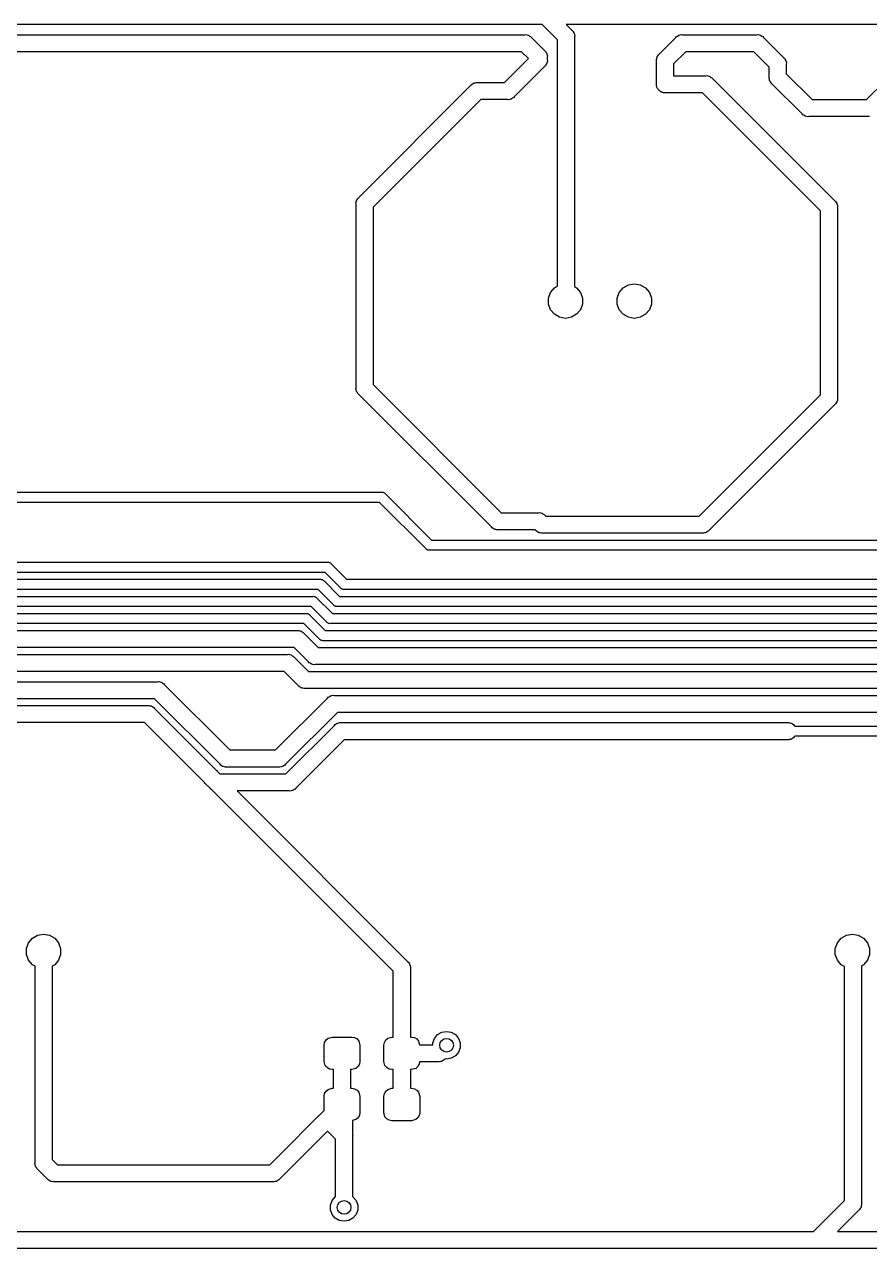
# Model space of a CAD drawing. Extents: x 41 to 175, y -135 to -43.
# Drawn here: x 74.74 to 99.49, y -134.9 to -99.05 of the extents above; entities that cross this region are included whole.
import ezdxf

# ---------------------------------------------------------------- set-up
doc = ezdxf.new("R2010")
doc.units = 0
doc.header["$MEASUREMENT"] = 0
doc.layers.add('BLACK', color=7, linetype='CONTINUOUS')

msp = doc.modelspace()

# ---------------------------------------------------------------- linework, layer by layer
at = {"layer": 'BLACK', "linetype": 'CONTINUOUS'}
for p, q in [((89.8964, -99.05), (60.4036, -99.05)), ((90.35, -99.5036), (89.8964, -99.05)), ((108.896, -99.05), (90.6036, -99.05)), ((90.6036, -99.05), (90.7691, -99.2155)), ((90.7691, -99.2155), (90.7945, -99.2368)), ((90.7945, -99.2368), (90.811, -99.2655)), ((90.811, -99.2655), (90.8301, -99.2927)), ((90.8301, -99.2927), (90.833, -99.3035)), ((90.833, -99.3035), (90.8385, -99.3132)), ((71.0109, -99.35), (89.3891, -99.35)), ((89.3891, -99.35), (89.4221, -99.3471)), ((89.4221, -99.3471), (89.4542, -99.3557)), ((89.4542, -99.3557), (89.4868, -99.3615)), ((89.4868, -99.3615), (89.4965, -99.367)), ((89.4965, -99.367), (89.5073, -99.3699)), ((89.5073, -99.3699), (89.5344, -99.3889)), ((89.5344, -99.3889), (89.5632, -99.4055)), ((89.5632, -99.4055), (89.5845, -99.4309)), ((89.5845, -99.4309), (89.9691, -99.8155)), ((90.35, -100.929), (90.35, -99.5036)), ((90.8385, -99.3132), (90.8443, -99.3458)), ((90.8443, -99.3458), (90.8529, -99.3779)), ((90.8529, -99.3779), (90.85, -99.4109)), ((90.85, -99.4109), (90.85, -106.726)), ((93.3309, -99.9155), (93.8155, -99.4309)), ((93.8155, -99.4309), (93.8368, -99.4055)), ((93.8368, -99.4055), (93.8655, -99.389)), ((93.8655, -99.389), (93.8927, -99.3699)), ((93.8927, -99.3699), (93.9035, -99.367)), ((93.9035, -99.367), (93.9132, -99.3615)), ((93.9132, -99.3615), (93.9458, -99.3557)), ((93.9458, -99.3557), (93.9779, -99.3471)), ((93.9779, -99.3471), (94.0109, -99.35)), ((94.0109, -99.35), (96.1891, -99.35)), ((96.1891, -99.35), (96.2221, -99.3471)), ((96.2221, -99.3471), (96.2542, -99.3557)), ((96.2542, -99.3557), (96.2868, -99.3615)), ((96.2868, -99.3615), (96.2965, -99.367)), ((96.2965, -99.367), (96.3073, -99.3699)), ((96.3073, -99.3699), (96.3344, -99.3889)), ((96.3344, -99.3889), (96.3632, -99.4055)), ((96.3632, -99.4055), (96.3845, -99.4309)), ((96.3845, -99.4309), (96.9691, -100.016)), ((89.2964, -99.85), (71.1036, -99.85)), ((89.4964, -100.05), (89.2964, -99.85)), ((89.9691, -99.8155), (89.9945, -99.8368)), ((89.9945, -99.8368), (90.011, -99.8655)), ((90.011, -99.8655), (90.0301, -99.8927)), ((90.0301, -99.8927), (90.033, -99.9035)), ((90.033, -99.9035), (90.0385, -99.9132)), ((90.0385, -99.9132), (90.0443, -99.9458)), ((90.0443, -99.9458), (90.0529, -99.9779)), ((90.0529, -99.9779), (90.05, -100.011)), ((90.05, -100.011), (90.05, -100.089)), ((93.2557, -100.046), (93.2615, -100.013)), ((93.2615, -100.013), (93.267, -100.004)), ((93.267, -100.004), (93.2699, -99.9927)), ((93.2699, -99.9927), (93.289, -99.9655)), ((93.289, -99.9655), (93.3055, -99.9368)), ((93.3055, -99.9368), (93.3309, -99.9155)), ((94.1036, -99.85), (93.75, -100.204)), ((96.0964, -99.85), (94.1036, -99.85)), ((96.55, -100.304), (96.0964, -99.85)), ((96.9691, -100.016), (96.9945, -100.037)), ((88.7964, -100.75), (89.4964, -100.05)), ((89.9691, -100.284), (89.0845, -101.169)), ((89.9945, -100.263), (89.9691, -100.284)), ((90.011, -100.234), (89.9945, -100.263)), ((90.0301, -100.207), (90.011, -100.234)), ((90.033, -100.196), (90.0301, -100.207)), ((90.0385, -100.187), (90.033, -100.196)), ((90.0443, -100.154), (90.0385, -100.187)), ((90.0529, -100.122), (90.0443, -100.154)), ((90.05, -100.089), (90.0529, -100.122)), ((93.2471, -100.078), (93.2557, -100.046)), ((93.25, -100.111), (93.2471, -100.078)), ((93.25, -100.822), (93.25, -100.111)), ((93.75, -100.204), (93.75, -100.55)), ((96.55, -100.589), (96.55, -100.304)), ((96.9945, -100.037), (97.011, -100.066)), ((97.011, -100.066), (97.0301, -100.093)), ((97.0301, -100.093), (97.033, -100.104)), ((97.033, -100.104), (97.0385, -100.113)), ((97.0385, -100.113), (97.0443, -100.146)), ((97.0443, -100.146), (97.0529, -100.178)), ((97.0529, -100.178), (97.05, -100.211)), ((97.05, -100.211), (97.05, -100.496)), ((93.75, -100.55), (94.6891, -100.55)), ((94.6891, -100.55), (94.7221, -100.547)), ((94.7221, -100.547), (94.7542, -100.556)), ((94.7542, -100.556), (94.7868, -100.561)), ((94.7868, -100.561), (94.7965, -100.567)), ((94.7965, -100.567), (94.8073, -100.57)), ((94.8073, -100.57), (94.8344, -100.589)), ((94.8344, -100.589), (94.8632, -100.606)), ((94.8632, -100.606), (94.8845, -100.631)), ((94.8845, -100.631), (98.4691, -104.216)), ((96.5471, -100.622), (96.55, -100.589)), ((96.5557, -100.654), (96.5471, -100.622)), ((96.5615, -100.687), (96.5557, -100.654)), ((96.567, -100.696), (96.5615, -100.687)), ((96.5699, -100.707), (96.567, -100.696)), ((96.589, -100.734), (96.5699, -100.707)), ((96.6055, -100.763), (96.589, -100.734)), ((97.05, -100.496), (97.8036, -101.25)), ((99.3964, -101.25), (99.95, -100.696)), ((84.5309, -104.116), (87.8155, -100.831)), ((87.8155, -100.831), (87.8368, -100.806)), ((87.8368, -100.806), (87.8655, -100.789)), ((87.8655, -100.789), (87.8927, -100.77)), ((87.8927, -100.77), (87.9035, -100.767)), ((87.9035, -100.767), (87.9132, -100.761)), ((87.9132, -100.761), (87.9458, -100.756)), ((87.9458, -100.756), (87.9779, -100.747)), ((87.9779, -100.747), (88.0109, -100.75)), ((88.0109, -100.75), (88.7964, -100.75)), ((90.35, -106.708), (90.35, -100.929)), ((90.35, -100.929), (90.35, -100.929)), ((93.25, -100.844), (93.25, -100.822)), ((93.25, -100.822), (93.25, -100.822)), ((93.2576, -100.865), (93.25, -100.844)), ((93.2615, -100.887), (93.2576, -100.865)), ((93.2726, -100.906), (93.2615, -100.887)), ((93.2802, -100.927), (93.2726, -100.906)), ((93.2944, -100.944), (93.2802, -100.927)), ((93.3055, -100.963), (93.2944, -100.944)), ((93.3225, -100.977), (93.3055, -100.963)), ((93.3368, -100.994), (93.3225, -100.977)), ((93.3561, -101.006), (93.3368, -100.994)), ((93.3731, -101.02), (93.3561, -101.006)), ((93.3939, -101.027), (93.3731, -101.02)), ((93.4132, -101.039), (93.3939, -101.027)), ((93.435, -101.042), (93.4132, -101.039)), ((93.4559, -101.05), (93.435, -101.042)), ((93.4781, -101.05), (93.4559, -101.05)), ((94.5964, -101.05), (93.4781, -101.05)), ((93.4781, -101.05), (93.4781, -101.05)), ((98.05, -104.504), (94.5964, -101.05)), ((96.6309, -100.784), (96.6055, -100.763)), ((97.5155, -101.669), (96.6309, -100.784)), ((88.1036, -101.25), (84.95, -104.404)), ((88.8891, -101.25), (88.1036, -101.25)), ((88.9221, -101.253), (88.8891, -101.25)), ((88.9542, -101.244), (88.9221, -101.253)), ((88.9868, -101.239), (88.9542, -101.244)), ((88.9965, -101.233), (88.9868, -101.239)), ((89.0073, -101.23), (88.9965, -101.233)), ((89.0344, -101.211), (89.0073, -101.23)), ((89.0632, -101.194), (89.0344, -101.211)), ((89.0845, -101.169), (89.0632, -101.194)), ((97.8036, -101.25), (99.3964, -101.25)), ((97.5368, -101.694), (97.5155, -101.669)), ((97.5655, -101.711), (97.5368, -101.694)), ((97.5927, -101.73), (97.5655, -101.711)), ((97.6035, -101.733), (97.5927, -101.73)), ((97.6132, -101.739), (97.6035, -101.733)), ((97.6458, -101.744), (97.6132, -101.739)), ((97.6779, -101.753), (97.6458, -101.744)), ((97.7109, -101.75), (97.6779, -101.753)), ((99.4891, -101.75), (97.7109, -101.75)), ((84.4471, -104.278), (84.4557, -104.246)), ((84.45, -104.311), (84.4471, -104.278)), ((84.45, -109.689), (84.45, -104.311)), ((84.4557, -104.246), (84.4615, -104.213)), ((84.4615, -104.213), (84.467, -104.204)), ((84.467, -104.204), (84.4699, -104.193)), ((84.4699, -104.193), (84.489, -104.166)), ((84.489, -104.166), (84.5055, -104.137)), ((84.5055, -104.137), (84.5309, -104.116)), ((98.4691, -104.216), (98.4945, -104.237)), ((98.4945, -104.237), (98.511, -104.266)), ((98.511, -104.266), (98.5301, -104.293)), ((98.5301, -104.293), (98.533, -104.304)), ((98.533, -104.304), (98.5385, -104.313)), ((98.5385, -104.313), (98.5443, -104.346)), ((84.95, -104.404), (84.95, -109.596)), ((98.05, -109.896), (98.05, -104.504)), ((98.5443, -104.346), (98.5529, -104.378)), ((98.5529, -104.378), (98.55, -104.411)), ((98.55, -104.411), (98.55, -109.989)), ((90.1443, -106.896), (90.2576, -106.761)), ((90.2576, -106.761), (90.35, -106.708)), ((90.85, -106.726), (90.9104, -106.761)), ((90.9104, -106.761), (91.0237, -106.896)), ((92.1603, -106.896), (92.2736, -106.761)), ((92.2736, -106.761), (92.4264, -106.673)), ((92.4264, -106.673), (92.6, -106.642)), ((92.6, -106.642), (92.7736, -106.673)), ((92.7736, -106.673), (92.9264, -106.761)), ((92.9264, -106.761), (93.0397, -106.896)), ((90.084, -107.062), (90.1443, -106.896)), ((90.084, -107.238), (90.084, -107.062)), ((91.0237, -106.896), (91.084, -107.062)), ((91.084, -107.062), (91.084, -107.238)), ((92.1, -107.062), (92.1603, -106.896)), ((92.1, -107.238), (92.1, -107.062)), ((93.0397, -106.896), (93.1, -107.062)), ((93.1, -107.062), (93.1, -107.238)), ((90.1443, -107.404), (90.084, -107.238)), ((90.2576, -107.539), (90.1443, -107.404)), ((90.4104, -107.627), (90.2576, -107.539)), ((90.9104, -107.539), (90.7576, -107.627)), ((91.0237, -107.404), (90.9104, -107.539)), ((91.084, -107.238), (91.0237, -107.404)), ((92.1603, -107.404), (92.1, -107.238)), ((92.2736, -107.539), (92.1603, -107.404)), ((92.4264, -107.627), (92.2736, -107.539)), ((92.9264, -107.539), (92.7736, -107.627)), ((93.0397, -107.404), (92.9264, -107.539)), ((93.1, -107.238), (93.0397, -107.404)), ((90.584, -107.658), (90.4104, -107.627)), ((90.7576, -107.627), (90.584, -107.658)), ((92.6, -107.658), (92.4264, -107.627)), ((92.7736, -107.627), (92.6, -107.658)), ((84.4471, -109.722), (84.45, -109.689)), ((84.95, -109.596), (88.7035, -113.35)), ((84.4557, -109.754), (84.4471, -109.722)), ((84.4615, -109.787), (84.4557, -109.754)), ((84.467, -109.796), (84.4615, -109.787)), ((84.4699, -109.807), (84.467, -109.796)), ((84.489, -109.834), (84.4699, -109.807)), ((84.5055, -109.863), (84.489, -109.834)), ((84.5309, -109.884), (84.5055, -109.863)), ((88.4154, -113.769), (84.5309, -109.884)), ((94.4965, -113.45), (98.05, -109.896)), ((98.5443, -110.054), (98.5385, -110.087)), ((98.5529, -110.022), (98.5443, -110.054)), ((98.55, -109.989), (98.5529, -110.022)), ((98.4691, -110.184), (94.7845, -113.869)), ((98.4945, -110.163), (98.4691, -110.184)), ((98.511, -110.134), (98.4945, -110.163)), ((98.5301, -110.107), (98.511, -110.134)), ((98.533, -110.096), (98.5301, -110.107)), ((98.5385, -110.087), (98.533, -110.096)), ((66.3994, -112.75), (85.1935, -112.75)), ((85.1935, -112.75), (85.2133, -112.748)), ((85.2133, -112.748), (85.2325, -112.753)), ((85.2325, -112.753), (85.2521, -112.757)), ((85.2521, -112.757), (85.2579, -112.76)), ((85.2579, -112.76), (85.2644, -112.762)), ((85.2644, -112.762), (85.2807, -112.773)), ((85.2807, -112.773), (85.2979, -112.783)), ((85.2979, -112.783), (85.3107, -112.799)), ((85.3107, -112.799), (86.6621, -114.15)), ((85.1379, -113.05), (66.455, -113.05)), ((86.4893, -114.401), (85.1379, -113.05)), ((88.7035, -113.35), (89.789, -113.35)), ((89.789, -113.35), (89.8221, -113.347)), ((89.8221, -113.347), (89.8541, -113.356)), ((89.8541, -113.356), (89.8868, -113.361)), ((89.8868, -113.361), (89.8964, -113.367)), ((89.8964, -113.367), (89.9072, -113.37)), ((89.9072, -113.37), (89.9344, -113.389)), ((89.9344, -113.389), (89.9631, -113.405)), ((89.9631, -113.405), (89.9844, -113.431)), ((89.9844, -113.431), (90.0035, -113.45)), ((90.0035, -113.45), (94.4965, -113.45)), ((88.4368, -113.794), (88.4154, -113.769)), ((88.4655, -113.811), (88.4368, -113.794)), ((88.4926, -113.83), (88.4655, -113.811)), ((88.5034, -113.833), (88.4926, -113.83)), ((88.5131, -113.838), (88.5034, -113.833)), ((88.5458, -113.844), (88.5131, -113.838)), ((88.5778, -113.853), (88.5458, -113.844)), ((88.6108, -113.85), (88.5778, -113.853)), ((89.6964, -113.85), (88.6108, -113.85)), ((89.7155, -113.869), (89.6964, -113.85)), ((89.7368, -113.894), (89.7155, -113.869)), ((89.7655, -113.911), (89.7368, -113.894)), ((89.7927, -113.93), (89.7655, -113.911)), ((89.8035, -113.933), (89.7927, -113.93)), ((89.8132, -113.939), (89.8035, -113.933)), ((89.8458, -113.944), (89.8132, -113.939)), ((89.8779, -113.953), (89.8458, -113.944)), ((89.9109, -113.95), (89.8779, -113.953)), ((94.5891, -113.95), (89.9109, -113.95)), ((94.6221, -113.953), (94.5891, -113.95)), ((94.6542, -113.944), (94.6221, -113.953)), ((94.6868, -113.939), (94.6542, -113.944)), ((94.6965, -113.933), (94.6868, -113.939)), ((94.7073, -113.93), (94.6965, -113.933)), ((94.7345, -113.911), (94.7073, -113.93)), ((94.7632, -113.894), (94.7345, -113.911)), ((94.7845, -113.869), (94.7632, -113.894)), ((86.6621, -114.15), (101.588, -114.15)), ((86.5021, -114.417), (86.4893, -114.401)), ((86.5193, -114.427), (86.5021, -114.417)), ((86.5356, -114.438), (86.5193, -114.427)), ((86.5421, -114.44), (86.5356, -114.438)), ((86.5479, -114.443), (86.5421, -114.44)), ((86.5675, -114.447), (86.5479, -114.443)), ((86.5867, -114.452), (86.5675, -114.447)), ((86.6065, -114.45), (86.5867, -114.452)), ((101.643, -114.45), (86.6065, -114.45)), ((69.0467, -114.8), (83.6033, -114.8)), ((83.6033, -114.8), (83.6231, -114.798)), ((83.6231, -114.798), (83.6423, -114.803)), ((83.6423, -114.803), (83.6619, -114.807)), ((83.6619, -114.807), (83.6677, -114.81)), ((83.6677, -114.81), (83.6742, -114.812)), ((83.6742, -114.812), (83.6905, -114.823)), ((83.6905, -114.823), (83.7077, -114.833)), ((83.7077, -114.833), (83.7205, -114.849)), ((83.7205, -114.849), (84.172, -115.3)), ((83.5477, -115.1), (69.1023, -115.1)), ((69.2538, -115.3), (83.3962, -115.3)), ((83.3962, -115.3), (83.416, -115.298)), ((83.416, -115.298), (83.4352, -115.303)), ((83.4352, -115.303), (83.4548, -115.307)), ((83.4548, -115.307), (83.4606, -115.31)), ((83.4606, -115.31), (83.4671, -115.312)), ((83.4671, -115.312), (83.4834, -115.323)), ((83.4834, -115.323), (83.5006, -115.333)), ((83.5006, -115.333), (83.5134, -115.349)), ((83.5134, -115.349), (83.9648, -115.8)), ((83.9991, -115.551), (83.5477, -115.1)), ((84.172, -115.3), (107.928, -115.3)), ((83.3406, -115.6), (69.3094, -115.6)), ((69.4609, -115.8), (83.1891, -115.8)), ((83.1891, -115.8), (83.2089, -115.798)), ((83.2089, -115.798), (83.2281, -115.803)), ((83.2281, -115.803), (83.2477, -115.807)), ((83.792, -116.051), (83.3406, -115.6)), ((83.9648, -115.8), (113.543, -115.8)), ((84.0119, -115.567), (83.9991, -115.551)), ((84.0292, -115.577), (84.0119, -115.567)), ((84.0455, -115.588), (84.0292, -115.577)), ((84.0519, -115.59), (84.0455, -115.588)), ((84.0577, -115.593), (84.0519, -115.59)), ((84.0773, -115.597), (84.0577, -115.593)), ((84.0966, -115.602), (84.0773, -115.597)), ((84.1164, -115.6), (84.0966, -115.602)), ((107.984, -115.6), (84.1164, -115.6)), ((83.1335, -116.1), (69.5165, -116.1)), ((83.5849, -116.551), (83.1335, -116.1)), ((83.2477, -115.807), (83.2535, -115.81)), ((83.2535, -115.81), (83.26, -115.812)), ((83.26, -115.812), (83.2763, -115.823)), ((83.2763, -115.823), (83.2935, -115.833)), ((83.2935, -115.833), (83.3063, -115.849)), ((83.3063, -115.849), (83.7577, -116.3)), ((83.8048, -116.067), (83.792, -116.051)), ((83.822, -116.077), (83.8048, -116.067)), ((83.8383, -116.088), (83.822, -116.077)), ((83.8448, -116.09), (83.8383, -116.088)), ((83.8506, -116.093), (83.8448, -116.09)), ((83.8702, -116.097), (83.8506, -116.093)), ((83.8894, -116.102), (83.8702, -116.097)), ((83.9093, -116.1), (83.8894, -116.102)), ((113.488, -116.1), (83.9093, -116.1)), ((69.6681, -116.3), (82.982, -116.3)), ((82.982, -116.3), (83.0018, -116.298)), ((83.0018, -116.298), (83.021, -116.303)), ((83.021, -116.303), (83.0406, -116.307)), ((83.0406, -116.307), (83.0464, -116.31)), ((83.0464, -116.31), (83.0529, -116.312)), ((83.0529, -116.312), (83.0692, -116.323)), ((83.0692, -116.323), (83.0864, -116.333)), ((83.0864, -116.333), (83.0992, -116.349)), ((83.0992, -116.349), (83.5506, -116.8)), ((83.7577, -116.3), (112.873, -116.3)), ((82.9264, -116.6), (69.7236, -116.6)), ((69.9209, -116.8), (82.7291, -116.8)), ((82.7291, -116.8), (82.7621, -116.797)), ((82.7621, -116.797), (82.7941, -116.806)), ((82.7941, -116.806), (82.8268, -116.811)), ((82.8268, -116.811), (82.8365, -116.817)), ((82.8365, -116.817), (82.8472, -116.82)), ((82.8472, -116.82), (82.8744, -116.839)), ((82.8744, -116.839), (82.9031, -116.856)), ((82.9031, -116.856), (82.9244, -116.881)), ((83.3778, -117.051), (82.9264, -116.6)), ((83.5506, -116.8), (110.343, -116.8)), ((83.5977, -116.567), (83.5849, -116.551)), ((83.6149, -116.577), (83.5977, -116.567)), ((83.6312, -116.588), (83.6149, -116.577)), ((83.6377, -116.59), (83.6312, -116.588)), ((83.6435, -116.593), (83.6377, -116.59)), ((83.6631, -116.597), (83.6435, -116.593)), ((83.6823, -116.602), (83.6631, -116.597)), ((83.7021, -116.6), (83.6823, -116.602)), ((112.818, -116.6), (83.7021, -116.6)), ((82.9244, -116.881), (83.3435, -117.3)), ((83.3906, -117.067), (83.3778, -117.051)), ((83.4078, -117.077), (83.3906, -117.067)), ((83.4241, -117.088), (83.4078, -117.077)), ((83.4306, -117.09), (83.4241, -117.088)), ((83.4364, -117.093), (83.4306, -117.09)), ((83.456, -117.097), (83.4364, -117.093)), ((83.4752, -117.102), (83.456, -117.097)), ((83.495, -117.1), (83.4752, -117.102)), ((110.288, -117.1), (83.495, -117.1)), ((82.6364, -117.3), (70.0136, -117.3)), ((70.2109, -117.5), (82.4391, -117.5)), ((82.4391, -117.5), (82.4721, -117.497)), ((82.4721, -117.497), (82.5042, -117.506)), ((82.5042, -117.506), (82.5368, -117.511)), ((82.5368, -117.511), (82.5465, -117.517)), ((82.5465, -117.517), (82.5573, -117.52)), ((82.5573, -117.52), (82.5845, -117.539)), ((82.5845, -117.539), (82.6132, -117.556)), ((82.6132, -117.556), (82.6345, -117.581)), ((82.6345, -117.581), (83.0536, -118)), ((83.0555, -117.719), (82.6364, -117.3)), ((83.3435, -117.3), (109.679, -117.3)), ((83.0768, -117.744), (83.0555, -117.719)), ((83.1055, -117.761), (83.0768, -117.744)), ((83.1327, -117.78), (83.1055, -117.761)), ((83.1435, -117.783), (83.1327, -117.78)), ((83.1531, -117.789), (83.1435, -117.783)), ((83.1858, -117.794), (83.1531, -117.789)), ((83.2178, -117.803), (83.1858, -117.794)), ((83.2509, -117.8), (83.2178, -117.803)), ((109.586, -117.8), (83.2509, -117.8)), ((82.3465, -118), (70.3036, -118)), ((70.5123, -118.3), (78.6411, -118.3)), ((78.6411, -118.3), (78.6741, -118.297)), ((78.6741, -118.297), (78.7062, -118.306)), ((78.7062, -118.306), (78.7388, -118.311)), ((78.7388, -118.311), (78.7485, -118.317)), ((82.7655, -118.419), (82.3465, -118)), ((83.0536, -118), (104.129, -118)), ((78.7485, -118.317), (78.7593, -118.32)), ((78.7593, -118.32), (78.7865, -118.339)), ((78.7865, -118.339), (78.8152, -118.356)), ((78.8152, -118.356), (78.8365, -118.381)), ((78.8365, -118.381), (80.7556, -120.3)), ((82.7868, -118.444), (82.7655, -118.419)), ((82.8156, -118.461), (82.7868, -118.444)), ((82.8427, -118.48), (82.8156, -118.461)), ((82.8535, -118.483), (82.8427, -118.48)), ((82.8632, -118.489), (82.8535, -118.483)), ((82.8959, -118.494), (82.8632, -118.489)), ((82.9279, -118.503), (82.8959, -118.494)), ((82.9609, -118.5), (82.9279, -118.503)), ((104.036, -118.5), (82.9609, -118.5)), ((78.5485, -118.8), (70.605, -118.8)), ((70.8023, -119), (78.3512, -119)), ((78.3512, -119), (78.3842, -118.997)), ((78.3842, -118.997), (78.4162, -119.006)), ((78.4162, -119.006), (78.4489, -119.011)), ((78.4489, -119.011), (78.4586, -119.017)), ((78.4586, -119.017), (78.4693, -119.02)), ((78.4693, -119.02), (78.4965, -119.039)), ((80.4675, -120.719), (78.5485, -118.8)), ((82.0964, -120.3), (83.6155, -118.781)), ((83.6155, -118.781), (83.6368, -118.756)), ((83.6368, -118.756), (83.6655, -118.739)), ((83.6655, -118.739), (83.6927, -118.72)), ((83.6927, -118.72), (83.7035, -118.717)), ((83.7035, -118.717), (83.7132, -118.711)), ((83.7132, -118.711), (83.7458, -118.706)), ((83.7458, -118.706), (83.7779, -118.697)), ((83.7779, -118.697), (83.8109, -118.7)), ((83.8109, -118.7), (103.689, -118.7)), ((78.4965, -119.039), (78.5252, -119.056)), ((78.5252, -119.056), (78.5466, -119.081)), ((78.5466, -119.081), (80.3535, -120.888)), ((83.9035, -119.2), (82.3845, -120.719)), ((103.596, -119.2), (83.9035, -119.2)), ((78.2585, -119.5), (70.895, -119.5)), ((80.0155, -121.257), (78.2585, -119.5)), ((82.3964, -121), (83.8155, -119.581)), ((83.8155, -119.581), (83.8368, -119.556)), ((83.8368, -119.556), (83.8655, -119.539)), ((83.8655, -119.539), (83.8927, -119.52)), ((83.8927, -119.52), (83.9035, -119.517)), ((83.9035, -119.517), (83.9132, -119.511)), ((83.9132, -119.511), (83.9458, -119.506)), ((83.9458, -119.506), (83.9779, -119.497)), ((83.9779, -119.497), (84.0109, -119.5)), ((84.0109, -119.5), (97.0891, -119.5)), ((97.0891, -119.5), (97.1221, -119.497)), ((97.1221, -119.497), (97.1542, -119.506)), ((97.1542, -119.506), (97.1868, -119.511)), ((97.1868, -119.511), (97.1965, -119.517)), ((97.1965, -119.517), (97.2073, -119.52)), ((97.2073, -119.52), (97.2344, -119.539)), ((97.2344, -119.539), (97.2632, -119.556)), ((97.2632, -119.556), (97.2845, -119.581)), ((97.2845, -119.581), (97.2922, -119.589)), ((97.2922, -119.589), (97.2985, -119.598)), ((97.2985, -119.598), (97.3005, -119.6)), ((97.3005, -119.6), (103.346, -119.6)), ((84.1036, -120), (82.6845, -121.419)), ((97.0671, -120), (84.1036, -120)), ((97.0779, -120.003), (97.0671, -120)), ((97.111, -120), (97.0779, -120.003)), ((97.1219, -120), (97.111, -120)), ((97.1326, -119.998), (97.1219, -120)), ((97.1657, -119.995), (97.1326, -119.998)), ((97.1758, -119.99), (97.1657, -119.995)), ((97.1868, -119.989), (97.1758, -119.99)), ((97.2155, -119.972), (97.1868, -119.989)), ((97.2456, -119.958), (97.2155, -119.972)), ((97.2535, -119.95), (97.2456, -119.958)), ((97.2632, -119.944), (97.2535, -119.95)), ((97.2844, -119.919), (97.2632, -119.944)), ((97.3036, -119.9), (97.2844, -119.919)), ((103.268, -119.9), (97.3036, -119.9)), ((80.7556, -120.3), (82.0964, -120.3)), ((80.4888, -120.744), (80.4675, -120.719)), ((80.5175, -120.761), (80.4888, -120.744)), ((80.5447, -120.78), (80.5175, -120.761)), ((80.5555, -120.783), (80.5447, -120.78)), ((80.5652, -120.789), (80.5555, -120.783)), ((80.5978, -120.794), (80.5652, -120.789)), ((80.6299, -120.803), (80.5978, -120.794)), ((80.6629, -120.8), (80.6299, -120.803)), ((82.1891, -120.8), (80.6629, -120.8)), ((82.2221, -120.803), (82.1891, -120.8)), ((82.2542, -120.794), (82.2221, -120.803)), ((82.2868, -120.789), (82.2542, -120.794)), ((82.2965, -120.783), (82.2868, -120.789)), ((82.3073, -120.78), (82.2965, -120.783)), ((82.3344, -120.761), (82.3073, -120.78)), ((82.3632, -120.744), (82.3344, -120.761)), ((82.3845, -120.719), (82.3632, -120.744)), ((80.3535, -120.888), (80.3632, -120.894)), ((80.3632, -120.894), (80.3845, -120.919)), ((80.3845, -120.919), (80.4656, -121)), ((80.4656, -121), (82.3964, -121)), ((80.0368, -121.282), (80.0155, -121.257)), ((80.0465, -121.288), (80.0368, -121.282)), ((80.1776, -121.419), (80.0465, -121.288)), ((80.1989, -121.444), (80.1776, -121.419)), ((80.2085, -121.45), (80.1989, -121.444)), ((85.5404, -126.782), (80.2085, -121.45)), ((82.4891, -121.5), (80.9656, -121.5)), ((80.9656, -121.5), (85.9595, -126.494)), ((82.5221, -121.503), (82.4891, -121.5)), ((82.5541, -121.494), (82.5221, -121.503)), ((82.5868, -121.489), (82.5541, -121.494)), ((82.5965, -121.483), (82.5868, -121.489)), ((82.6073, -121.48), (82.5965, -121.483)), ((82.6344, -121.461), (82.6073, -121.48)), ((82.6632, -121.444), (82.6344, -121.461)), ((82.6845, -121.419), (82.6632, -121.444)), ((74.8603, -125.946), (74.9736, -125.811)), ((74.9736, -125.811), (75.1264, -125.723)), ((75.1264, -125.723), (75.3, -125.692)), ((75.3, -125.692), (75.4736, -125.723)), ((75.4736, -125.723), (75.6264, -125.811)), ((75.6264, -125.811), (75.7397, -125.946)), ((98.5443, -125.946), (98.6576, -125.811)), ((98.6576, -125.811), (98.8104, -125.723)), ((98.8104, -125.723), (98.984, -125.692)), ((98.984, -125.692), (99.1576, -125.723)), ((99.1576, -125.723), (99.3104, -125.811)), ((99.3104, -125.811), (99.4237, -125.946)), ((74.8, -126.112), (74.8603, -125.946)), ((74.8, -126.288), (74.8, -126.112)), ((75.7397, -125.946), (75.8, -126.112)), ((75.8, -126.112), (75.8, -126.288)), ((98.484, -126.112), (98.5443, -125.946)), ((98.484, -126.288), (98.484, -126.112)), ((99.4237, -125.946), (99.484, -126.112)), ((99.484, -126.112), (99.484, -126.288)), ((74.8603, -126.454), (74.8, -126.288)), ((74.9736, -126.589), (74.8603, -126.454)), ((75.7397, -126.454), (75.6264, -126.589)), ((75.8, -126.288), (75.7397, -126.454)), ((85.9595, -126.494), (85.9849, -126.515)), ((85.9849, -126.515), (86.0015, -126.544)), ((86.0015, -126.544), (86.0205, -126.571)), ((98.5443, -126.454), (98.484, -126.288)), ((98.6576, -126.589), (98.5443, -126.454)), ((99.4237, -126.454), (99.3104, -126.589)), ((99.484, -126.288), (99.4237, -126.454)), ((75.05, -126.633), (74.9736, -126.589)), ((75.05, -132.389), (75.05, -126.633)), ((75.6264, -126.589), (75.55, -126.633)), ((75.55, -126.633), (75.55, -132.296)), ((85.5404, -128.71), (85.5404, -126.782)), ((86.0205, -126.571), (86.0234, -126.582)), ((86.0234, -126.582), (86.029, -126.592)), ((86.029, -126.592), (86.0347, -126.624)), ((86.0347, -126.624), (86.0433, -126.656)), ((86.0433, -126.656), (86.0404, -126.689)), ((86.0404, -126.689), (86.0404, -128.71)), ((98.75, -126.642), (98.6576, -126.589)), ((98.75, -132.522), (98.75, -126.642)), ((99.3104, -126.589), (99.25, -126.624)), ((99.25, -126.624), (99.25, -133.589)), ((83.6342, -128.741), (83.7529, -128.71)), ((83.7529, -128.71), (84.3279, -128.71)), ((84.3279, -128.71), (84.4091, -128.724)), ((85.3842, -128.741), (85.5029, -128.71)), ((85.5029, -128.71), (85.5404, -128.71)), ((86.0404, -128.71), (86.0779, -128.71)), ((86.0779, -128.71), (86.1591, -128.724)), ((86.7482, -128.747), (86.8389, -128.639)), ((86.8389, -128.639), (86.9611, -128.568)), ((86.9611, -128.568), (87.1, -128.544)), ((87.1, -128.544), (87.2389, -128.568)), ((87.2389, -128.568), (87.3611, -128.639)), ((87.3611, -128.639), (87.4518, -128.747)), ((83.5154, -128.947), (83.5297, -128.866)), ((83.5154, -129.422), (83.5154, -128.947)), ((83.5297, -128.866), (83.571, -128.794)), ((83.571, -128.794), (83.6342, -128.741)), ((84.4091, -128.724), (84.4806, -128.765)), ((84.4806, -128.765), (84.5336, -128.828)), ((84.5336, -128.828), (84.5654, -128.947)), ((84.5654, -128.947), (84.5654, -129.422)), ((85.2654, -128.947), (85.2797, -128.866)), ((85.2654, -129.422), (85.2654, -128.947)), ((85.2797, -128.866), (85.321, -128.794)), ((85.321, -128.794), (85.3842, -128.741)), ((86.1591, -128.724), (86.2306, -128.765)), ((86.2306, -128.765), (86.2836, -128.828)), ((86.2836, -128.828), (86.3121, -128.935)), ((86.3121, -128.935), (86.7, -128.935)), ((86.7, -128.879), (86.7482, -128.747)), ((86.7, -128.935), (86.7, -128.879)), ((87.4518, -128.747), (87.5, -128.879)), ((87.5, -129.021), (87.4518, -129.153)), ((87.5, -128.879), (87.5, -129.021)), ((83.5472, -129.541), (83.5154, -129.422)), ((84.5654, -129.422), (84.5511, -129.503)), ((85.2972, -129.541), (85.2654, -129.422)), ((86.9196, -129.429), (86.8875, -129.437)), ((86.9522, -129.423), (86.9196, -129.429)), ((86.9619, -129.418), (86.9522, -129.423)), ((86.9727, -129.415), (86.9619, -129.418)), ((86.9999, -129.396), (86.9727, -129.415)), ((87.0286, -129.379), (86.9999, -129.396)), ((87.0499, -129.354), (87.0286, -129.379)), ((87.0553, -129.348), (87.0499, -129.354)), ((87.1, -129.356), (87.0553, -129.348)), ((87.2389, -129.332), (87.1, -129.356)), ((87.3611, -129.261), (87.2389, -129.332)), ((87.4518, -129.153), (87.3611, -129.261)), ((83.6002, -129.604), (83.5472, -129.541)), ((83.6717, -129.645), (83.6002, -129.604)), ((83.7529, -129.66), (83.6717, -129.645)), ((83.7904, -129.66), (83.7529, -129.66)), ((83.7904, -130.21), (83.7904, -129.66)), ((84.3279, -129.66), (84.2904, -129.66)), ((84.2904, -129.66), (84.2904, -130.21)), ((84.4467, -129.628), (84.3279, -129.66)), ((84.5098, -129.575), (84.4467, -129.628)), ((84.5511, -129.503), (84.5098, -129.575)), ((85.3502, -129.604), (85.2972, -129.541)), ((85.4217, -129.645), (85.3502, -129.604)), ((85.5029, -129.66), (85.4217, -129.645)), ((85.5404, -129.66), (85.5029, -129.66)), ((85.5404, -130.21), (85.5404, -129.66)), ((86.0779, -129.66), (86.0404, -129.66)), ((86.0404, -129.66), (86.0404, -130.21)), ((86.1967, -129.628), (86.0779, -129.66)), ((86.2598, -129.575), (86.1967, -129.628)), ((86.3011, -129.503), (86.2598, -129.575)), ((86.3132, -129.435), (86.3011, -129.503)), ((86.8545, -129.435), (86.3132, -129.435)), ((86.8875, -129.437), (86.8545, -129.435)), ((83.5154, -130.447), (83.5297, -130.366)), ((83.5154, -130.856), (83.5154, -130.447)), ((83.5297, -130.366), (83.571, -130.294)), ((83.571, -130.294), (83.6342, -130.241)), ((83.6342, -130.241), (83.7529, -130.21)), ((83.7529, -130.21), (83.7904, -130.21)), ((84.2904, -130.21), (84.3279, -130.21)), ((84.3279, -130.21), (84.4091, -130.224)), ((84.4091, -130.224), (84.4806, -130.265)), ((84.4806, -130.265), (84.5336, -130.328)), ((84.5336, -130.328), (84.5654, -130.447)), ((84.5654, -130.447), (84.5654, -130.922)), ((85.2654, -130.447), (85.2797, -130.366)), ((85.2654, -130.922), (85.2654, -130.447)), ((85.2797, -130.366), (85.321, -130.294)), ((85.321, -130.294), (85.3842, -130.241)), ((85.3842, -130.241), (85.5029, -130.21)), ((85.5029, -130.21), (85.5404, -130.21)), ((86.0404, -130.21), (86.0779, -130.21)), ((86.0779, -130.21), (86.1591, -130.224)), ((86.1591, -130.224), (86.2306, -130.265)), ((86.2306, -130.265), (86.2836, -130.328)), ((86.2836, -130.328), (86.3154, -130.447)), ((86.3154, -130.447), (86.3154, -130.922)), ((83.3465, -131.025), (83.5154, -130.856)), ((82.2637, -132.108), (83.3155, -131.056)), ((83.3155, -131.056), (83.3368, -131.031)), ((83.3368, -131.031), (83.3465, -131.025)), ((84.4467, -131.128), (84.35, -131.154)), ((84.35, -131.154), (84.35, -131.567)), ((84.5098, -131.075), (84.4467, -131.128)), ((84.5511, -131.003), (84.5098, -131.075)), ((84.5654, -130.922), (84.5511, -131.003)), ((85.2972, -131.041), (85.2654, -130.922)), ((85.3502, -131.104), (85.2972, -131.041)), ((85.4217, -131.145), (85.3502, -131.104)), ((85.5029, -131.16), (85.4217, -131.145)), ((86.0779, -131.16), (85.5029, -131.16)), ((86.1967, -131.128), (86.0779, -131.16)), ((86.2598, -131.075), (86.1967, -131.128)), ((86.3011, -131.003), (86.2598, -131.075)), ((86.3154, -130.922), (86.3011, -131.003)), ((83.6036, -131.475), (82.6172, -132.461)), ((83.6214, -131.475), (83.6036, -131.475)), ((83.85, -131.704), (83.6214, -131.475)), ((84.35, -131.567), (84.3529, -131.578)), ((84.3529, -131.578), (84.35, -131.611)), ((83.85, -133.382), (83.85, -131.704)), ((84.35, -131.611), (84.35, -133.382)), ((75.55, -132.296), (75.7039, -132.45)), ((81.9214, -132.45), (82.2637, -132.108)), ((82.2637, -132.108), (82.2637, -132.108)), ((75.0471, -132.422), (75.05, -132.389)), ((75.0557, -132.454), (75.0471, -132.422)), ((75.0615, -132.486), (75.0557, -132.454)), ((75.067, -132.496), (75.0615, -132.486)), ((75.0699, -132.507), (75.067, -132.496)), ((75.089, -132.534), (75.0699, -132.507)), ((75.1055, -132.563), (75.089, -132.534)), ((75.1309, -132.584), (75.1055, -132.563)), ((75.4159, -132.869), (75.1309, -132.584)), ((75.7039, -132.45), (81.9214, -132.45)), ((82.6172, -132.461), (82.2095, -132.869)), ((82.6172, -132.461), (82.6172, -132.461)), ((98.75, -133.496), (98.75, -132.522)), ((98.75, -132.522), (98.75, -132.522)), ((75.4372, -132.894), (75.4159, -132.869)), ((75.4659, -132.911), (75.4372, -132.894)), ((75.4931, -132.93), (75.4659, -132.911)), ((75.5039, -132.933), (75.4931, -132.93)), ((75.5136, -132.939), (75.5039, -132.933)), ((75.5462, -132.944), (75.5136, -132.939)), ((75.5783, -132.953), (75.5462, -132.944)), ((75.6113, -132.95), (75.5783, -132.953)), ((82.0141, -132.95), (75.6113, -132.95)), ((82.0471, -132.953), (82.0141, -132.95)), ((82.0792, -132.944), (82.0471, -132.953)), ((82.1118, -132.939), (82.0792, -132.944)), ((82.1215, -132.933), (82.1118, -132.939)), ((82.1323, -132.93), (82.1215, -132.933)), ((82.1594, -132.911), (82.1323, -132.93)), ((82.1882, -132.894), (82.1594, -132.911)), ((82.2095, -132.869), (82.1882, -132.894)), ((83.7, -133.629), (83.7482, -133.497)), ((83.7, -133.771), (83.7, -133.629)), ((83.7482, -133.497), (83.8389, -133.389)), ((83.8389, -133.389), (83.85, -133.382)), ((84.35, -133.382), (84.3611, -133.389)), ((84.3611, -133.389), (84.4518, -133.497)), ((84.4518, -133.497), (84.5, -133.629)), ((84.5, -133.629), (84.5, -133.771)), ((97.8464, -134.4), (98.75, -133.496)), ((99.2301, -133.707), (99.211, -133.734)), ((99.233, -133.696), (99.2301, -133.707)), ((99.2385, -133.687), (99.233, -133.696)), ((99.2443, -133.654), (99.2385, -133.687)), ((99.2529, -133.622), (99.2443, -133.654)), ((99.25, -133.589), (99.2529, -133.622)), ((83.7482, -133.903), (83.7, -133.771)), ((83.8389, -134.011), (83.7482, -133.903)), ((83.9611, -134.082), (83.8389, -134.011)), ((84.1, -134.106), (83.9611, -134.082)), ((84.2389, -134.082), (84.1, -134.106)), ((84.3611, -134.011), (84.2389, -134.082)), ((84.4518, -133.903), (84.3611, -134.011)), ((84.5, -133.771), (84.4518, -133.903)), ((99.1691, -133.784), (98.5535, -134.4)), ((99.1945, -133.763), (99.1691, -133.784)), ((99.211, -133.734), (99.1945, -133.763)), ((73.1535, -134.4), (97.8464, -134.4)), ((98.5535, -134.4), (140.746, -134.4)), ((97.9391, -134.9), (72.5829, -134.9)), ((97.9721, -134.903), (97.9391, -134.9)), ((97.9829, -134.9), (97.9721, -134.903)), ((140.839, -134.9), (97.9829, -134.9))]:
    msp.add_line(p, q, dxfattribs=at)
at = {"layer": 'BLACK'}
for centre in [(87.1, -128.95), (84.1, -133.7)]:
    msp.add_circle(centre, 0.2, dxfattribs=at)

doc.saveas('drawing.dxf')
